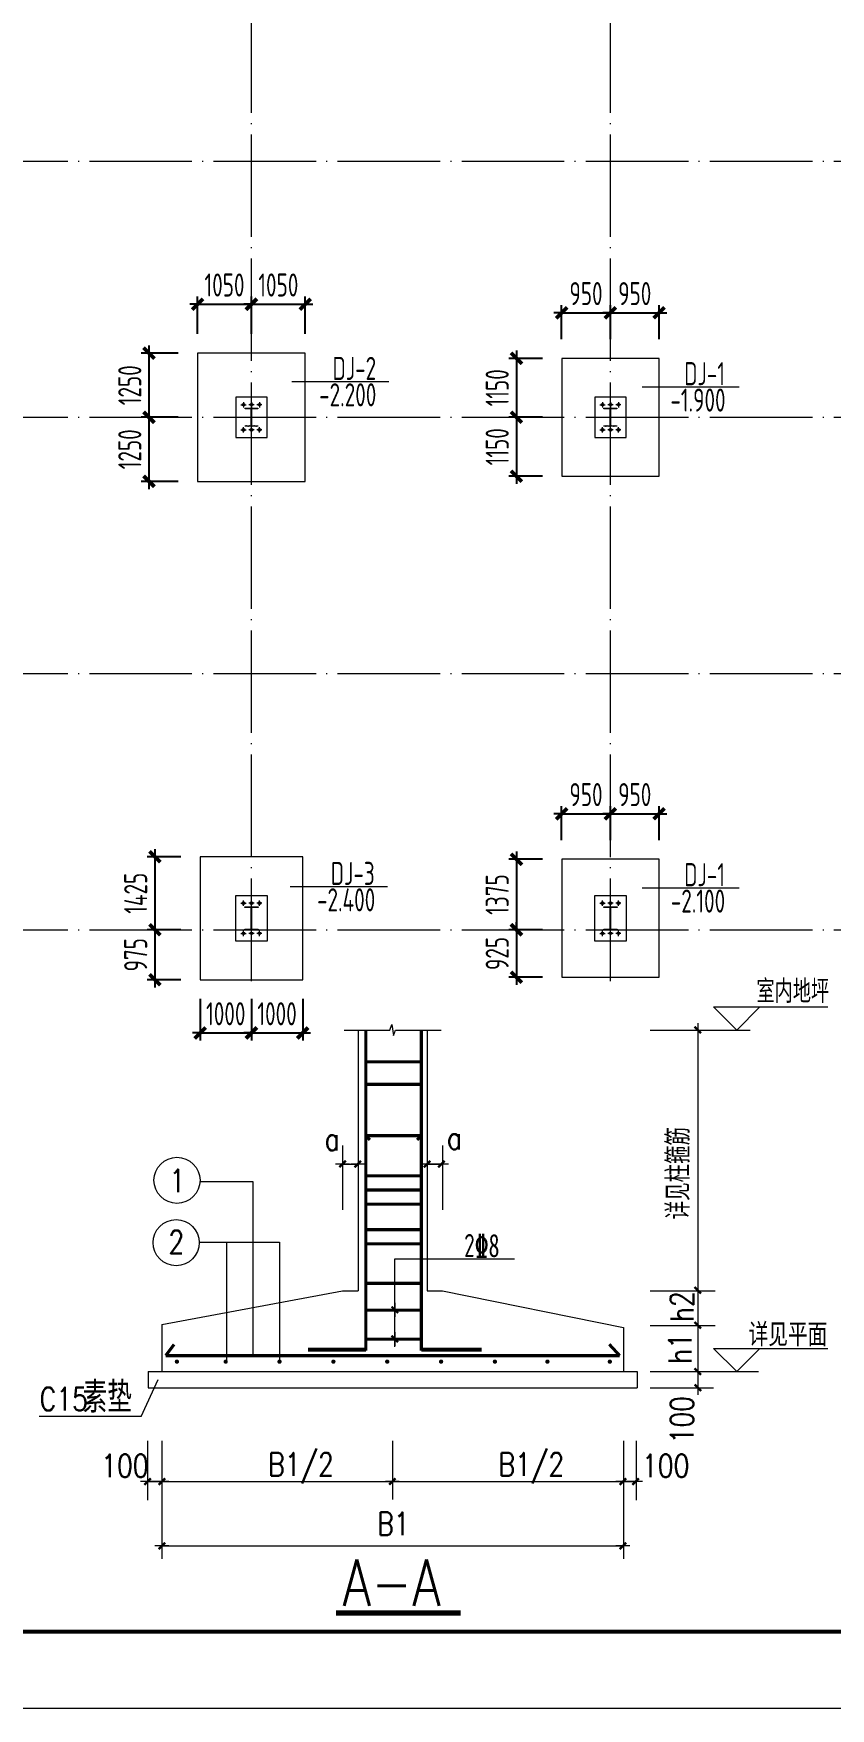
# Model space of a CAD drawing. Header units: millimetres. Extents: x 19781 to 898973, y -947928 to -267362.
# Drawn here: x 39493 to 55034, y -384690 to -352009 of the extents above; entities that cross this region are included whole.
import ezdxf
from ezdxf.enums import TextEntityAlignment as Align

# ---------------------------------------------------------------- set-up
doc = ezdxf.new("R2010")
doc.units = ezdxf.units.MM
doc.header["$LTSCALE"] = 100
doc.linetypes.add('CENTERX2', pattern=[101.599999, 63.5, -12.7, 12.7, -12.7])
doc.linetypes.add('DOTE', pattern=[2.42, 2, -0.2, 0.02, -0.2])
doc.layers.get('0').update_dxf_attribs({"lineweight": 18})
for name, color, linetype, lineweight in [('10', 7, 'Continuous', 18), ('1000', 2, 'Continuous', 18), ('11000', 4, 'Continuous', 18), ('1534', 7, 'Continuous', 18), ('BORDER', 7, 'Continuous', 18), ('DIM', 3, 'Continuous', 18), ('DOTE', 1, 'DOTE', 18), ('JC', 7, 'Continuous', 18), ('PUB_DIM', 3, 'Continuous', 18), ('PUB_TEXT', 7, 'Continuous', 18), ('数字', 3, 'Continuous', 20), ('轴线', 1, 'CENTERX2', 13), ('钢柱', 4, 'Continuous', 20)]:
    doc.layers.add(name, color=color, linetype=linetype, lineweight=lineweight)
doc.styles.add('_HZTXT', font='txt.shx', dxfattribs={"width": 0.7, "bigfont": 'hztxt.shx'})
doc.styles.add('TSSD_REIN', font='tssdeng.shx', dxfattribs={"width": 0.7, "bigfont": 'hztxt.shx'})
doc.dimstyles.new('TSSD_100_100', dxfattribs={"dimtxt": 300, "dimasz": 100, "dimexe": 100, "dimexo": 250, "dimgap": 100, "dimtad": 1, "dimdec": 0, "dimzin": 0, "dimdsep": 46, "dimtxsty": 'TSSD_REIN', "dimblk": 'ARCHTICK', "dimcen": 0, "dimdle": 100, "dimclrt": 7, "dimadec": 0, "dimazin": 0, "dimtfac": 1, "dimtdec": 0, "dimtix": 1, "dimtmove": 2, "dimatfit": 3, "dimfxl": 1, "dimtolj": 1, "dimtzin": 0, "dimarcsym": 0})
pattern_1 = [(315, (0, 0), (7.0710678, 7.0710678), []), (315, (0, -2.5), (7.0710678, 7.0710678), [])]

# ---------------------------------------------------------------- blocks, each defined once
blk = doc.blocks.new('_ArchTick_0')
at = {"color": 0, "linetype": 'ByBlock'}
blk.add_lwpolyline([(-0.71, -0.71, 0.5, 0.5, 0), (0.71, 0.71, 0.5, 0.5, 0)], format="xyseb", dxfattribs=at)
blk = doc.blocks.new('*X1433')
at = {"layer": 'DIM', "color": 0, "lineweight": -2, "ltscale": 100, "transparency": 16777216}
for p, q in [((48910, -367972), (48910, -369647)), ((49417, -368122), (48760, -368122)), ((49417, -369497), (48760, -369497))]:
    blk.add_line(p, q, dxfattribs=at)
at = {"layer": 'DIM', "color": 0, "lineweight": -2, "ltscale": 100, "transparency": 16777216, "xscale": 150, "yscale": 150, "zscale": 150}
for p, rotation in [((48910, -368122), 90), ((48910, -369497), 270)]:
    blk.add_blockref('_ArchTick_0', p, dxfattribs=dict(at, rotation=rotation))
at = {"layer": 'DIM', "color": 7, "ltscale": 100, "transparency": 16777216, "insert": (48535, -368809), "char_height": 450, "width": 3195, "attachment_point": 5, "rotation": 90, "style": 'TSSD_REIN'}
blk.add_mtext('1375', dxfattribs=at)
blk = doc.blocks.new('_ARCHTICK')
at = {"color": 0, "linetype": 'ByBlock', "const_width": 0.5}
blk.add_lwpolyline([(-0.5, -0.5), (0.5, 0.5)], dxfattribs=at)
blk = doc.blocks.new('*X1434')
at = {"layer": 'DIM', "color": 0, "lineweight": -2, "ltscale": 100, "transparency": 16777216}
for p, q in [((49792, -367234), (49642, -367234)), ((49792, -367747), (49792, -367084)), ((49792, -367234), (50742, -367234)), ((50742, -367747), (50742, -367084)), ((50742, -367234), (50892, -367234))]:
    blk.add_line(p, q, dxfattribs=at)
at = {"layer": 'DIM', "color": 0, "lineweight": -2, "ltscale": 100, "transparency": 16777216, "xscale": 150, "yscale": 150, "zscale": 150}
blk.add_blockref('_ArchTick_0', (49792, -367234), dxfattribs=at)
at = {"layer": 'DIM', "color": 0, "lineweight": -2, "ltscale": 100, "transparency": 16777216, "xscale": 150, "yscale": 150, "zscale": 150, "rotation": 180}
blk.add_blockref('_ArchTick_0', (50742, -367234), dxfattribs=at)
at = {"layer": 'DIM', "color": 7, "ltscale": 100, "transparency": 16777216, "insert": (50267, -366859), "char_height": 450, "width": 2430, "attachment_point": 5, "style": 'TSSD_REIN'}
blk.add_mtext('950', dxfattribs=at)
blk = doc.blocks.new('*X1439')
at = {"layer": 'DIM', "color": 0, "lineweight": -2, "ltscale": 100, "transparency": 16777216}
for p, q in [((49417, -369497), (48760, -369497)), ((48910, -369497), (48910, -369347)), ((48910, -369497), (48910, -370422)), ((49417, -370422), (48760, -370422)), ((48910, -370422), (48910, -370572))]:
    blk.add_line(p, q, dxfattribs=at)
at = {"layer": 'DIM', "color": 0, "lineweight": -2, "ltscale": 100, "transparency": 16777216, "xscale": 150, "yscale": 150, "zscale": 150}
for p, rotation in [((48910, -369497), 270), ((48910, -370422), 90)]:
    blk.add_blockref('_ArchTick_0', p, dxfattribs=dict(at, rotation=rotation))
at = {"layer": 'DIM', "color": 7, "ltscale": 100, "transparency": 16777216, "insert": (48535, -369959), "char_height": 450, "width": 2430, "attachment_point": 5, "rotation": 90, "style": 'TSSD_REIN'}
blk.add_mtext('925', dxfattribs=at)
blk = doc.blocks.new('*X1440')
at = {"layer": 'DIM', "color": 0, "lineweight": -2, "ltscale": 100, "transparency": 16777216}
for p, q in [((50742, -367234), (50592, -367234)), ((50742, -367747), (50742, -367084)), ((50742, -367234), (51692, -367234)), ((51692, -367747), (51692, -367084)), ((51692, -367234), (51842, -367234))]:
    blk.add_line(p, q, dxfattribs=at)
at = {"layer": 'DIM', "color": 0, "lineweight": -2, "ltscale": 100, "transparency": 16777216, "xscale": 150, "yscale": 150, "zscale": 150}
blk.add_blockref('_ArchTick_0', (50742, -367234), dxfattribs=at)
at = {"layer": 'DIM', "color": 0, "lineweight": -2, "ltscale": 100, "transparency": 16777216, "xscale": 150, "yscale": 150, "zscale": 150, "rotation": 180}
blk.add_blockref('_ArchTick_0', (51692, -367234), dxfattribs=at)
at = {"layer": 'DIM', "color": 7, "ltscale": 100, "transparency": 16777216, "insert": (51217, -366859), "char_height": 450, "width": 2430, "attachment_point": 5, "style": 'TSSD_REIN'}
blk.add_mtext('950', dxfattribs=at)
blk = doc.blocks.new('*X1441')
at = {"layer": 'DIM', "color": 0, "lineweight": -2, "ltscale": 100, "transparency": 16777216}
for p, q in [((49792, -357459), (49642, -357459)), ((49792, -357972), (49792, -357309)), ((49792, -357459), (50742, -357459)), ((50742, -357972), (50742, -357309)), ((50742, -357459), (50892, -357459))]:
    blk.add_line(p, q, dxfattribs=at)
at = {"layer": 'DIM', "color": 0, "lineweight": -2, "ltscale": 100, "transparency": 16777216, "xscale": 150, "yscale": 150, "zscale": 150}
blk.add_blockref('_ArchTick_0', (49792, -357459), dxfattribs=at)
at = {"layer": 'DIM', "color": 0, "lineweight": -2, "ltscale": 100, "transparency": 16777216, "xscale": 150, "yscale": 150, "zscale": 150, "rotation": 180}
blk.add_blockref('_ArchTick_0', (50742, -357459), dxfattribs=at)
at = {"layer": 'DIM', "color": 7, "ltscale": 100, "transparency": 16777216, "insert": (50267, -357084), "char_height": 450, "width": 2430, "attachment_point": 5, "style": 'TSSD_REIN'}
blk.add_mtext('950', dxfattribs=at)
blk = doc.blocks.new('*X1442')
at = {"layer": 'DIM', "color": 0, "lineweight": -2, "ltscale": 100, "transparency": 16777216}
for p, q in [((49417, -359497), (48760, -359497)), ((48910, -359347), (48910, -360797)), ((49417, -360647), (48760, -360647))]:
    blk.add_line(p, q, dxfattribs=at)
at = {"layer": 'DIM', "color": 0, "lineweight": -2, "ltscale": 100, "transparency": 16777216, "xscale": 150, "yscale": 150, "zscale": 150}
for p, rotation in [((48910, -359497), 90), ((48910, -360647), 270)]:
    blk.add_blockref('_ArchTick_0', p, dxfattribs=dict(at, rotation=rotation))
at = {"layer": 'DIM', "color": 7, "ltscale": 100, "transparency": 16777216, "insert": (48535, -360072), "char_height": 450, "width": 3195, "attachment_point": 5, "rotation": 90, "style": 'TSSD_REIN'}
blk.add_mtext('1150', dxfattribs=at)
blk = doc.blocks.new('*X1443')
at = {"layer": 'DIM', "color": 0, "lineweight": -2, "ltscale": 100, "transparency": 16777216}
for p, q in [((50742, -357459), (50592, -357459)), ((50742, -357972), (50742, -357309)), ((50742, -357459), (51692, -357459)), ((51692, -357972), (51692, -357309)), ((51692, -357459), (51842, -357459))]:
    blk.add_line(p, q, dxfattribs=at)
at = {"layer": 'DIM', "color": 0, "lineweight": -2, "ltscale": 100, "transparency": 16777216, "xscale": 150, "yscale": 150, "zscale": 150}
blk.add_blockref('_ArchTick_0', (50742, -357459), dxfattribs=at)
at = {"layer": 'DIM', "color": 0, "lineweight": -2, "ltscale": 100, "transparency": 16777216, "xscale": 150, "yscale": 150, "zscale": 150, "rotation": 180}
blk.add_blockref('_ArchTick_0', (51692, -357459), dxfattribs=at)
at = {"layer": 'DIM', "color": 7, "ltscale": 100, "transparency": 16777216, "insert": (51217, -357084), "char_height": 450, "width": 2430, "attachment_point": 5, "style": 'TSSD_REIN'}
blk.add_mtext('950', dxfattribs=at)
blk = doc.blocks.new('*X1444')
at = {"layer": 'DIM', "color": 0, "lineweight": -2, "ltscale": 100, "transparency": 16777216}
for p, q in [((49417, -358347), (48760, -358347)), ((48910, -358197), (48910, -359647)), ((49417, -359497), (48760, -359497))]:
    blk.add_line(p, q, dxfattribs=at)
at = {"layer": 'DIM', "color": 0, "lineweight": -2, "ltscale": 100, "transparency": 16777216, "xscale": 150, "yscale": 150, "zscale": 150}
for p, rotation in [((48910, -358347), 90), ((48910, -359497), 270)]:
    blk.add_blockref('_ArchTick_0', p, dxfattribs=dict(at, rotation=rotation))
at = {"layer": 'DIM', "color": 7, "ltscale": 100, "transparency": 16777216, "insert": (48535, -358922), "char_height": 450, "width": 3195, "attachment_point": 5, "rotation": 90, "style": 'TSSD_REIN'}
blk.add_mtext('1150', dxfattribs=at)
blk = doc.blocks.new('*X1655')
at = {"layer": 'DIM', "color": 0, "lineweight": -2, "ltscale": 100, "transparency": 16777216}
for p, q in [((42367, -369497), (41710, -369497)), ((41860, -369347), (41860, -370622)), ((42367, -370472), (41710, -370472))]:
    blk.add_line(p, q, dxfattribs=at)
at = {"layer": 'DIM', "color": 0, "lineweight": -2, "ltscale": 100, "transparency": 16777216, "xscale": 150, "yscale": 150, "zscale": 150}
for p, rotation in [((41860, -369497), 90), ((41860, -370472), 270)]:
    blk.add_blockref('_ArchTick_0', p, dxfattribs=dict(at, rotation=rotation))
at = {"layer": 'DIM', "color": 7, "ltscale": 100, "transparency": 16777216, "insert": (41485, -369984), "char_height": 450, "width": 2430, "attachment_point": 5, "rotation": 90, "style": 'TSSD_REIN'}
blk.add_mtext('975', dxfattribs=at)
blk = doc.blocks.new('*X1656')
at = {"layer": 'DIM', "color": 0, "lineweight": -2, "ltscale": 100, "transparency": 16777216}
for p, q in [((43742, -370847), (43742, -371660)), ((44742, -370847), (44742, -371660)), ((43742, -371510), (43592, -371510)), ((43742, -371510), (44742, -371510)), ((44742, -371510), (44892, -371510))]:
    blk.add_line(p, q, dxfattribs=at)
at = {"layer": 'DIM', "color": 0, "lineweight": -2, "ltscale": 100, "transparency": 16777216, "xscale": 150, "yscale": 150, "zscale": 150}
blk.add_blockref('_ArchTick_0', (43742, -371510), dxfattribs=at)
at = {"layer": 'DIM', "color": 0, "lineweight": -2, "ltscale": 100, "transparency": 16777216, "xscale": 150, "yscale": 150, "zscale": 150, "rotation": 180}
blk.add_blockref('_ArchTick_0', (44742, -371510), dxfattribs=at)
at = {"layer": 'DIM', "color": 7, "ltscale": 100, "transparency": 16777216, "insert": (44242, -371135), "char_height": 450, "width": 3195, "attachment_point": 5, "style": 'TSSD_REIN'}
blk.add_mtext('1000', dxfattribs=at)
blk = doc.blocks.new('*X1657')
at = {"layer": 'DIM', "color": 0, "lineweight": -2, "ltscale": 100, "transparency": 16777216}
for p, q in [((42742, -370847), (42742, -371660)), ((43742, -370847), (43742, -371660)), ((42742, -371510), (42592, -371510)), ((42742, -371510), (43742, -371510)), ((43742, -371510), (43892, -371510))]:
    blk.add_line(p, q, dxfattribs=at)
at = {"layer": 'DIM', "color": 0, "lineweight": -2, "ltscale": 100, "transparency": 16777216, "xscale": 150, "yscale": 150, "zscale": 150}
blk.add_blockref('_ArchTick_0', (42742, -371510), dxfattribs=at)
at = {"layer": 'DIM', "color": 0, "lineweight": -2, "ltscale": 100, "transparency": 16777216, "xscale": 150, "yscale": 150, "zscale": 150, "rotation": 180}
blk.add_blockref('_ArchTick_0', (43742, -371510), dxfattribs=at)
at = {"layer": 'DIM', "color": 7, "ltscale": 100, "transparency": 16777216, "insert": (43242, -371135), "char_height": 450, "width": 3195, "attachment_point": 5, "style": 'TSSD_REIN'}
blk.add_mtext('1000', dxfattribs=at)
blk = doc.blocks.new('*X1658')
at = {"layer": 'DIM', "color": 0, "lineweight": -2, "ltscale": 100, "transparency": 16777216}
for p, q in [((41860, -367922), (41860, -369647)), ((42367, -368072), (41710, -368072)), ((42367, -369497), (41710, -369497))]:
    blk.add_line(p, q, dxfattribs=at)
at = {"layer": 'DIM', "color": 0, "lineweight": -2, "ltscale": 100, "transparency": 16777216, "xscale": 150, "yscale": 150, "zscale": 150}
for p, rotation in [((41860, -368072), 90), ((41860, -369497), 270)]:
    blk.add_blockref('_ArchTick_0', p, dxfattribs=dict(at, rotation=rotation))
at = {"layer": 'DIM', "color": 7, "ltscale": 100, "transparency": 16777216, "insert": (41485, -368784), "char_height": 450, "width": 3195, "attachment_point": 5, "rotation": 90, "style": 'TSSD_REIN'}
blk.add_mtext('1425', dxfattribs=at)
blk = doc.blocks.new('*X1659')
at = {"layer": 'DIM', "color": 0, "lineweight": -2, "ltscale": 100, "transparency": 16777216}
for p, q in [((42692, -357872), (42692, -357141)), ((43742, -357872), (43742, -357141)), ((42692, -357291), (42542, -357291)), ((42692, -357291), (43742, -357291)), ((43742, -357291), (43892, -357291))]:
    blk.add_line(p, q, dxfattribs=at)
at = {"layer": 'DIM', "color": 0, "lineweight": -2, "ltscale": 100, "transparency": 16777216, "xscale": 150, "yscale": 150, "zscale": 150}
blk.add_blockref('_ArchTick_0', (42692, -357291), dxfattribs=at)
at = {"layer": 'DIM', "color": 0, "lineweight": -2, "ltscale": 100, "transparency": 16777216, "xscale": 150, "yscale": 150, "zscale": 150, "rotation": 180}
blk.add_blockref('_ArchTick_0', (43742, -357291), dxfattribs=at)
at = {"layer": 'DIM', "color": 7, "ltscale": 100, "transparency": 16777216, "insert": (43217, -356916), "char_height": 450, "width": 3195, "attachment_point": 5, "style": 'TSSD_REIN'}
blk.add_mtext('1050', dxfattribs=at)
blk = doc.blocks.new('*X1660')
at = {"layer": 'DIM', "color": 0, "lineweight": -2, "ltscale": 100, "transparency": 16777216}
for p, q in [((41745, -358097), (41745, -359647)), ((42317, -358247), (41595, -358247)), ((42317, -359497), (41595, -359497))]:
    blk.add_line(p, q, dxfattribs=at)
at = {"layer": 'DIM', "color": 0, "lineweight": -2, "ltscale": 100, "transparency": 16777216, "xscale": 150, "yscale": 150, "zscale": 150}
for p, rotation in [((41745, -358247), 90), ((41745, -359497), 270)]:
    blk.add_blockref('_ArchTick_0', p, dxfattribs=dict(at, rotation=rotation))
at = {"layer": 'DIM', "color": 7, "ltscale": 100, "transparency": 16777216, "insert": (41370, -358872), "char_height": 450, "width": 3195, "attachment_point": 5, "rotation": 90, "style": 'TSSD_REIN'}
blk.add_mtext('1250', dxfattribs=at)
blk = doc.blocks.new('*X1661')
at = {"layer": 'DIM', "color": 0, "lineweight": -2, "ltscale": 100, "transparency": 16777216}
for p, q in [((43742, -357872), (43742, -357141)), ((44792, -357872), (44792, -357141)), ((43742, -357291), (43592, -357291)), ((43742, -357291), (44792, -357291)), ((44792, -357291), (44942, -357291))]:
    blk.add_line(p, q, dxfattribs=at)
at = {"layer": 'DIM', "color": 0, "lineweight": -2, "ltscale": 100, "transparency": 16777216, "xscale": 150, "yscale": 150, "zscale": 150}
blk.add_blockref('_ArchTick_0', (43742, -357291), dxfattribs=at)
at = {"layer": 'DIM', "color": 0, "lineweight": -2, "ltscale": 100, "transparency": 16777216, "xscale": 150, "yscale": 150, "zscale": 150, "rotation": 180}
blk.add_blockref('_ArchTick_0', (44792, -357291), dxfattribs=at)
at = {"layer": 'DIM', "color": 7, "ltscale": 100, "transparency": 16777216, "insert": (44267, -356916), "char_height": 450, "width": 3195, "attachment_point": 5, "style": 'TSSD_REIN'}
blk.add_mtext('1050', dxfattribs=at)
blk = doc.blocks.new('*X1662')
at = {"layer": 'DIM', "color": 0, "lineweight": -2, "ltscale": 100, "transparency": 16777216}
for p, q in [((42317, -359497), (41595, -359497)), ((41745, -359347), (41745, -360897)), ((42317, -360747), (41595, -360747))]:
    blk.add_line(p, q, dxfattribs=at)
at = {"layer": 'DIM', "color": 0, "lineweight": -2, "ltscale": 100, "transparency": 16777216, "xscale": 150, "yscale": 150, "zscale": 150}
for p, rotation in [((41745, -359497), 90), ((41745, -360747), 270)]:
    blk.add_blockref('_ArchTick_0', p, dxfattribs=dict(at, rotation=rotation))
at = {"layer": 'DIM', "color": 7, "ltscale": 100, "transparency": 16777216, "insert": (41370, -360122), "char_height": 450, "width": 3195, "attachment_point": 5, "rotation": 90, "style": 'TSSD_REIN'}
blk.add_mtext('1250', dxfattribs=at)
blk = doc.blocks.new('_DIMX')
blk.add_line((-150, 0), (150, 0))
blk.add_lwpolyline([(-70, -70, 50, 50, 0), (70, 70, 50, 50, 0)], format="xyseb")

msp = doc.modelspace()

# ---------------------------------------------------------------- hatches: boundary and pattern name
h = msp.add_hatch(color=256)
edge = h.paths.add_edge_path(flags=0)
edge.add_arc((43587.21, -359252), 26, 0, 360)
h = msp.add_hatch(color=256)
edge = h.paths.add_edge_path(flags=0)
edge.add_arc((43742.21, -359252), 26, 0, 360)
h = msp.add_hatch(color=256)
edge = h.paths.add_edge_path(flags=0)
edge.add_arc((43897.21, -359252), 26, 0, 360)
h = msp.add_hatch(color=256)
edge = h.paths.add_edge_path(flags=0)
edge.add_arc((50587.21, -359252), 26, 0, 360)
h = msp.add_hatch(color=256)
edge = h.paths.add_edge_path(flags=0)
edge.add_arc((50742.21, -359252), 26, 0, 360)
h = msp.add_hatch(color=256)
edge = h.paths.add_edge_path(flags=0)
edge.add_arc((50897.21, -359252), 26, 0, 360)
h = msp.add_hatch(color=256)
edge = h.paths.add_edge_path(flags=0)
edge.add_arc((43587.21, -359742), 26, 0, 360)
h = msp.add_hatch(color=256)
edge = h.paths.add_edge_path(flags=0)
edge.add_arc((43742.21, -359742), 26, 0, 360)
h = msp.add_hatch(color=256)
edge = h.paths.add_edge_path(flags=0)
edge.add_arc((43897.21, -359742), 26, 0, 360)
h = msp.add_hatch(color=256)
edge = h.paths.add_edge_path(flags=0)
edge.add_arc((50587.21, -359742), 26, 0, 360)
h = msp.add_hatch(color=256)
edge = h.paths.add_edge_path(flags=0)
edge.add_arc((50742.21, -359742), 26, 0, 360)
h = msp.add_hatch(color=256)
edge = h.paths.add_edge_path(flags=0)
edge.add_arc((50897.21, -359742), 26, 0, 360)
h = msp.add_hatch(color=256)
edge = h.paths.add_edge_path(flags=0)
edge.add_arc((43587.21, -368977), 26, 0, 360)
h = msp.add_hatch(color=256)
edge = h.paths.add_edge_path(flags=0)
edge.add_arc((43742.21, -368977), 26, 0, 360)
h = msp.add_hatch(color=256)
edge = h.paths.add_edge_path(flags=0)
edge.add_arc((43897.21, -368977), 26, 0, 360)
h = msp.add_hatch(color=256)
edge = h.paths.add_edge_path(flags=0)
edge.add_arc((50587.21, -368977), 26, 0, 360)
h = msp.add_hatch(color=256)
edge = h.paths.add_edge_path(flags=0)
edge.add_arc((50742.21, -368977), 26, 0, 360)
h = msp.add_hatch(color=256)
edge = h.paths.add_edge_path(flags=0)
edge.add_arc((50897.21, -368977), 26, 0, 360)
h = msp.add_hatch(color=256)
edge = h.paths.add_edge_path(flags=0)
edge.add_arc((43587.21, -369567), 26, 0, 360)
h = msp.add_hatch(color=256)
edge = h.paths.add_edge_path(flags=0)
edge.add_arc((43742.21, -369567), 26, 0, 360)
h = msp.add_hatch(color=256)
edge = h.paths.add_edge_path(flags=0)
edge.add_arc((43897.21, -369567), 26, 0, 360)
h = msp.add_hatch(color=256)
edge = h.paths.add_edge_path(flags=0)
edge.add_arc((50587.21, -369567), 26, 0, 360)
h = msp.add_hatch(color=256)
edge = h.paths.add_edge_path(flags=0)
edge.add_arc((50742.21, -369567), 26, 0, 360)
h = msp.add_hatch(color=256)
edge = h.paths.add_edge_path(flags=0)
edge.add_arc((50897.21, -369567), 26, 0, 360)
h = msp.add_hatch()
h.set_pattern_fill('AR-CONC', color=256, scale=75, style=0)
h.paths.add_polyline_path([(51265.67, -378433.57), (51265.67, -378117.66), (41725.67, -378117.66), (41725.67, -378433.57)], flags=0)
at = {"layer": '10', "ltscale": 100}
h = msp.add_hatch(dxfattribs=at)
h.set_pattern_fill('金属', color=256, style=0, pattern_type=0)
h.set_pattern_definition(pattern_1)
h.paths.add_polyline_path([(43746.21, -359662), (43867.21, -359662), (43867.21, -359672), (43617.21, -359672), (43617.21, -359662), (43738.21, -359662), (43738.21, -359332), (43617.21, -359332), (43617.21, -359322), (43867.21, -359322), (43867.21, -359332), (43746.21, -359332)], flags=0)
h = msp.add_hatch(dxfattribs=at)
h.set_pattern_fill('金属', color=256, style=0, pattern_type=0)
h.set_pattern_definition(pattern_1)
h.paths.add_polyline_path([(50746.21, -359662), (50867.21, -359662), (50867.21, -359672), (50617.21, -359672), (50617.21, -359662), (50738.21, -359662), (50738.21, -359332), (50617.21, -359332), (50617.21, -359322), (50867.21, -359322), (50867.21, -359332), (50746.21, -359332)], flags=0)
h = msp.add_hatch(dxfattribs=at)
h.set_pattern_fill('金属', color=256, style=0, pattern_type=0)
h.set_pattern_definition(pattern_1)
h.paths.add_polyline_path([(43746.21, -369485), (43872.21, -369485), (43872.21, -369497), (43612.21, -369497), (43612.21, -369485), (43738.21, -369485), (43738.21, -369059), (43612.21, -369059), (43612.21, -369047), (43872.21, -369047), (43872.21, -369059), (43746.21, -369059)], flags=0)
h = msp.add_hatch(dxfattribs=at)
h.set_pattern_fill('金属', color=256, style=0, pattern_type=0)
h.set_pattern_definition(pattern_1)
h.paths.add_polyline_path([(50746.21, -369485), (50872.21, -369485), (50872.21, -369497), (50612.21, -369497), (50612.21, -369485), (50738.21, -369485), (50738.21, -369059), (50612.21, -369059), (50612.21, -369047), (50872.21, -369047), (50872.21, -369059), (50746.21, -369059)], flags=0)

# ---------------------------------------------------------------- linework, layer by layer
for p, q in [((45550.67, -371453.41), (46441.67, -371453.41)), ((45820.67, -371453.41), (45820.67, -376542.66)), ((46441.67, -371453.41), (46477.67, -371345.41)), ((46477.67, -371345.41), (46513.67, -371561.41)), ((46513.67, -371561.41), (46549.67, -371453.41)), ((46549.67, -371453.41), (47440.67, -371453.41)), ((47170.67, -371453.41), (47170.67, -376542.66)), ((51516.53, -371453.41), (53465.47, -371453.41)), ((52447.58, -371453.41), (52447.58, -378433.57)), ((45520.45, -373706.08), (45520.45, -374962.94)), ((47465.6, -373706.08), (47465.6, -374962.94)), ((45520.45, -374067.41), (45823.61, -374067.41)), ((47166.38, -374067.41), (47465.6, -374067.41)), ((42737.88, -374408.09), (43766.96, -374408.09)), ((43766.96, -374408.09), (43766.96, -377805.51)), ((42737.88, -375591.36), (44289.99, -375591.36)), ((43254.84, -375591.36), (43254.84, -377934.93)), ((44289.99, -375591.36), (44289.99, -377955.69)), ((46538.42, -377633.91), (46538.42, -375915.62)), ((46538.42, -375915.62), (48872.4, -375915.62)), ((41995.67, -377201.1), (45519.74, -376543.43)), ((45520.67, -376542.66), (45820.67, -376542.66)), ((47170.67, -376542.66), (47470.67, -376542.66)), ((47468.24, -376542.66), (50995.67, -377253.99)), ((51516.53, -376542.66), (52782.38, -376542.66)), ((41995.67, -377201.1), (41995.67, -378117.66)), ((50995.67, -377253.99), (50995.67, -378117.66)), ((51516.53, -377217.66), (52782.38, -377217.66)), ((41725.67, -378117.66), (41725.67, -378433.57)), ((41725.67, -378117.66), (51265.67, -378117.66)), ((51265.67, -378117.66), (51265.67, -378433.57)), ((51516.53, -378117.66), (53629.48, -378117.66)), ((41592.93, -378993.34), (41923.76, -378270.89)), ((41725.67, -378433.57), (51265.67, -378433.57)), ((51516.53, -378433.57), (52752.21, -378433.57)), ((41715.09, -379467.65), (41715.09, -380622.91)), ((41995.67, -379467.65), (41995.67, -381767.84)), ((46495.67, -379467.65), (46495.67, -380615.15)), ((50995.67, -379467.65), (50995.67, -381767.84)), ((51245.07, -379467.65), (51245.07, -380622.91)), ((41715.09, -380261.9), (51245.07, -380261.9)), ((41995.67, -381518.99), (50995.67, -381518.99))]:
    msp.add_line(p, q)
at = {"ltscale": 100}
msp.add_line((41592.93, -378993.34), (39602.2, -378993.34), dxfattribs=at)
for points in [[(45974.12, -371453.41, 60, 60, 0), (45974.12, -377707.11, 60, 60, 0)], [(47055.47, -371453.41, 60, 60, 0), (47055.47, -377707.11, 60, 60, 0)], [(45958.37, -372072.6, 60, 60, 0), (47052.77, -372072.6, 60, 60, 0)], [(45958.37, -372512.7, 60, 60, 0), (47052.77, -372512.7, 60, 60, 0)], [(45958.37, -373513.5, 60, 60, 0), (47052.77, -373513.5, 60, 60, 0)], [(46052.65, -373595.46, 60, 60, 0), (45983.84, -373523.98, 60, 60, 0)], [(46971.99, -373597.71, 60, 60, 0), (47040.8, -373526.23, 60, 60, 0)], [(45976.69, -374296.81, 60, 60, 0), (47071.09, -374296.81, 60, 60, 0)], [(45976.69, -374574.34, 60, 60, 0), (47071.09, -374574.34, 60, 60, 0)], [(45976.69, -374851.87, 60, 60, 0), (47071.09, -374851.87, 60, 60, 0)], [(45976.69, -375348.14, 60, 60, 0), (47071.09, -375348.14, 60, 60, 0)], [(45976.69, -375625.66, 60, 60, 0), (47071.09, -375625.66, 60, 60, 0)], [(45968.27, -376394.93, 60, 60, 0), (47062.67, -376394.93, 60, 60, 0)], [(45968.27, -376916.81, 60, 60, 0), (47062.67, -376916.81, 60, 60, 0)], [(45968.27, -377485.64, 60, 60, 0), (47062.67, -377485.64, 60, 60, 0)], [(42071.27, -377805.51, 60, 60, 0), (42233.95, -377587.55, 60, 60, 0)], [(42071.27, -377805.51, 60, 60, 0), (50924.33, -377805.51, 60, 60, 0)], [(44843.4, -377687.44, 75, 75, 0), (45974.12, -377687.44, 75, 75, 0)], [(47055.47, -377687.44, 75, 75, 0), (48235.14, -377687.44, 75, 75, 0)], [(50924.33, -377805.51, 60, 60, 0), (50720.34, -377584.9, 60, 60, 0)], [(45392.23, -382827.85, 108, 108, 0), (47824.01, -382827.85, 108, 108, 0)]]:
    msp.add_lwpolyline(points, format="xyseb")
for points in [[(42268.57, -377922.95, 41.47, 41.47, 1), (42310.04, -377922.95, 41.47, 41.47, 1)], [(43219.8, -377922.95, 41.47, 41.47, 1), (43261.27, -377922.95, 41.47, 41.47, 1)], [(44269.8, -377922.95, 41.47, 41.47, 1), (44311.27, -377922.95, 41.47, 41.47, 1)], [(45319.8, -377922.95, 41.47, 41.47, 1), (45361.27, -377922.95, 41.47, 41.47, 1)], [(46369.8, -377922.95, 41.47, 41.47, 1), (46411.27, -377922.95, 41.47, 41.47, 1)], [(47419.8, -377922.95, 41.47, 41.47, 1), (47461.27, -377922.95, 41.47, 41.47, 1)], [(48469.8, -377922.95, 41.47, 41.47, 1), (48511.27, -377922.95, 41.47, 41.47, 1)], [(49493.18, -377922.95, 41.47, 41.47, 1), (49534.65, -377922.95, 41.47, 41.47, 1)], [(50711.26, -377922.95, 41.47, 41.47, 1), (50752.73, -377922.95, 41.47, 41.47, 1)]]:
    msp.add_lwpolyline(points, format="xyseb", close=True)
for centre in [(42290.95, -374384.82), (42274.11, -375601.39)]:
    msp.add_circle(centre, 450)
at = {"layer": '1000', "ltscale": 100}
for points in [[(43437.21, -359102), (43437.21, -359892), (44047.21, -359892), (44047.21, -359102)], [(50437.21, -359102), (50437.21, -359892), (51047.21, -359892), (51047.21, -359102)], [(44047.21, -369717), (43437.21, -369717), (43437.21, -368827), (44047.21, -368827)], [(51047.21, -369717), (50437.21, -369717), (50437.21, -368827), (51047.21, -368827)]]:
    msp.add_lwpolyline(points, close=True, dxfattribs=at)
at = {"layer": '11000'}
for centre in [(43587.21, -359252), (43742.21, -359252), (43897.21, -359252), (50587.21, -359252), (50742.21, -359252), (50897.21, -359252), (43587.21, -359742), (43742.21, -359742), (43897.21, -359742), (50587.21, -359742), (50742.21, -359742), (50897.21, -359742), (43587.21, -368977), (43742.21, -368977), (43897.21, -368977), (50587.21, -368977), (50742.21, -368977), (50897.21, -368977), (43587.21, -369567), (43742.21, -369567), (43897.21, -369567), (50587.21, -369567), (50742.21, -369567), (50897.21, -369567)]:
    msp.add_circle(centre, 26, dxfattribs=at)
at = {"layer": 'BORDER'}
msp.add_lwpolyline([(19977, -384690.47), (19977, -321690.47), (153627, -321690.47), (153627, -384690.47)], close=True, dxfattribs=at)
msp.add_lwpolyline([(23727, -383190.47, 75, 75, 0), (23727, -323190.47, 75, 75, 0), (152127, -323190.47, 75, 75, 0), (152127, -383190.47, 75, 75, 0)], format="xyseb", close=True, dxfattribs=at)
at = {"layer": 'DOTE', "linetype": 'DOTE', "ltscale": 10}
for p, q in [((43742.21, -370497), (43742.21, -328497)), ((50742.21, -370497), (50742.21, -328497)), ((35742.21, -354497), (135742.21, -354497)), ((35742.21, -359497), (135742.21, -359497)), ((35742.21, -364497), (135742.21, -364497)), ((35742.21, -369497), (135742.21, -369497))]:
    msp.add_line(p, q, dxfattribs=at)
at = {"layer": 'JC', "ltscale": 100}
for points in [[(44792.21, -358247), (42692.21, -358247), (42692.21, -360747), (44792.21, -360747)], [(51692.21, -358347), (49792.21, -358347), (49792.21, -360647), (51692.21, -360647)], [(44742.21, -368072), (42742.21, -368072), (42742.21, -370472), (44742.21, -370472)], [(51692.21, -368122), (49792.21, -368122), (49792.21, -370422), (51692.21, -370422)]]:
    msp.add_lwpolyline(points, close=True, dxfattribs=at)
at = {"layer": 'PUB_DIM'}
for p, q in [((53205.89, -371453.22), (52755.89, -371003.22)), ((52755.89, -371003.22), (54980.9, -371003.22)), ((53652.82, -371006.29), (53205.89, -371453.22)), ((52755.89, -377667.47), (54980.9, -377667.47)), ((53205.89, -378117.47), (52755.89, -377667.47)), ((53652.82, -377670.54), (53205.89, -378117.47))]:
    msp.add_line(p, q, dxfattribs=at)
at = {"layer": '数字', "ltscale": 100}
for p, q in [((44529.21, -358800), (46424.21, -358800)), ((51359.21, -358903), (53254.21, -358903)), ((44498.21, -368654), (46393.21, -368654)), ((51359.21, -368678), (53254.21, -368678))]:
    msp.add_line(p, q, dxfattribs=at)
at = {"layer": '轴线'}
for p, q in [((43536.21, -359252), (43638.21, -359252)), ((43587.21, -359201), (43587.21, -359303)), ((43793.21, -359252), (43691.21, -359252)), ((43742.21, -359201), (43742.21, -359303)), ((43948.21, -359252), (43846.21, -359252)), ((43897.21, -359201), (43897.21, -359303)), ((50536.21, -359252), (50638.21, -359252)), ((50587.21, -359201), (50587.21, -359303)), ((50793.21, -359252), (50691.21, -359252)), ((50742.21, -359201), (50742.21, -359303)), ((50948.21, -359252), (50846.21, -359252)), ((50897.21, -359201), (50897.21, -359303)), ((43536.21, -359742), (43638.21, -359742)), ((43587.21, -359793), (43587.21, -359691)), ((43793.21, -359742), (43691.21, -359742)), ((43742.21, -359793), (43742.21, -359691)), ((43948.21, -359742), (43846.21, -359742)), ((43897.21, -359793), (43897.21, -359691)), ((50536.21, -359742), (50638.21, -359742)), ((50587.21, -359793), (50587.21, -359691)), ((50793.21, -359742), (50691.21, -359742)), ((50742.21, -359793), (50742.21, -359691)), ((50948.21, -359742), (50846.21, -359742)), ((50897.21, -359793), (50897.21, -359691)), ((43587.21, -369028), (43587.21, -368926)), ((43742.21, -369028), (43742.21, -368926)), ((43897.21, -369028), (43897.21, -368926)), ((50587.21, -369028), (50587.21, -368926)), ((50742.21, -369028), (50742.21, -368926)), ((50897.21, -369028), (50897.21, -368926)), ((43536.21, -368977), (43638.21, -368977)), ((43793.21, -368977), (43691.21, -368977)), ((43948.21, -368977), (43846.21, -368977)), ((50536.21, -368977), (50638.21, -368977)), ((50793.21, -368977), (50691.21, -368977)), ((50948.21, -368977), (50846.21, -368977)), ((43536.21, -369567), (43638.21, -369567)), ((43587.21, -369618), (43587.21, -369516)), ((43793.21, -369567), (43691.21, -369567)), ((43742.21, -369618), (43742.21, -369516)), ((43948.21, -369567), (43846.21, -369567)), ((43897.21, -369618), (43897.21, -369516)), ((50536.21, -369567), (50638.21, -369567)), ((50587.21, -369618), (50587.21, -369516)), ((50793.21, -369567), (50691.21, -369567)), ((50742.21, -369618), (50742.21, -369516)), ((50948.21, -369567), (50846.21, -369567)), ((50897.21, -369618), (50897.21, -369516))]:
    msp.add_line(p, q, dxfattribs=at)
at = {"layer": '钢柱', "ltscale": 100}
for points in [[(43746.21, -359662), (43867.21, -359662), (43867.21, -359672), (43617.21, -359672), (43617.21, -359662), (43738.21, -359662), (43738.21, -359332), (43617.21, -359332), (43617.21, -359322), (43867.21, -359322), (43867.21, -359332), (43746.21, -359332)], [(50746.21, -359662), (50867.21, -359662), (50867.21, -359672), (50617.21, -359672), (50617.21, -359662), (50738.21, -359662), (50738.21, -359332), (50617.21, -359332), (50617.21, -359322), (50867.21, -359322), (50867.21, -359332), (50746.21, -359332)], [(43746.21, -369485), (43872.21, -369485), (43872.21, -369497), (43612.21, -369497), (43612.21, -369485), (43738.21, -369485), (43738.21, -369059), (43612.21, -369059), (43612.21, -369047), (43872.21, -369047), (43872.21, -369059), (43746.21, -369059)], [(50746.21, -369485), (50872.21, -369485), (50872.21, -369497), (50612.21, -369497), (50612.21, -369485), (50738.21, -369485), (50738.21, -369059), (50612.21, -369059), (50612.21, -369047), (50872.21, -369047), (50872.21, -369059), (50746.21, -369059)]]:
    msp.add_lwpolyline(points, close=True, dxfattribs=at)

# ---------------------------------------------------------------- block references
at = {"color": 0, "linetype": 'ByBlock', "xscale": 0.9000000022351742, "yscale": 0.9000000022351742, "zscale": 0.9000000022351742}
for p, rotation in [((52447.58, -371450.71), 270), ((45519.95, -374067.1), 180), ((45814.51, -374067.1), 180), ((47168.4, -374067.1), 180), ((47447.18, -374067.1), 180), ((52447.58, -376529.61), 270), ((46538.42, -376910.96), 270), ((52447.58, -377212.26), 270), ((46538.42, -377479.79), 270), ((52447.58, -378117.21), 270), ((52447.58, -378433.12), 270), ((41715.99, -380262.35), 180), ((41996.57, -380262.35), 180), ((46491.17, -380262.35), 180), ((50985.32, -380262.35), 180), ((51234.72, -380262.35), 180), ((41996.57, -381519.44), 180), ((50985.32, -381519.44), 180)]:
    msp.add_blockref('_DIMX', p, dxfattribs=dict(at, rotation=rotation))

# ---------------------------------------------------------------- texts
at = {"style": '_HZTXT', "width": 0.8}
for s, p in [('a', (45170.79, -373803.5)), ('a', (47552.89, -373782.05)), ('C15', (39613.1, -378876.41)), ('100', (40812.25, -380180.01)), ('B1/2', (44068.37, -380152.1)), ('B1/2', (48560.27, -380152.1)), ('100', (51357.66, -380180.01)), ('B1', (46195.2, -381311.7))]:
    msp.add_text(s, height=450.09, dxfattribs=at).set_placement(p)
for s, p in [('详见柱箍筋', (52288.63, -375146.09)), ('h2', (52362.53, -377151.06)), ('h1', (52325.73, -377965.71)), ('100', (52362.53, -379519.38))]:
    msp.add_text(s, height=450.09, rotation=90, dxfattribs=at).set_placement(p)
at = {"color": 7, "linetype": 'ByBlock', "style": '_HZTXT', "width": 0.8}
for s, p in [('1', (42295.43, -374394.32)), ('2', (42278.59, -375587.01))]:
    msp.add_text(s, height=450, dxfattribs=at).set_placement(p, align=Align.MIDDLE_CENTER)
at = {"insert": (47890.22, -375888.11), "char_height": 450.09, "width": 909.9319, "attachment_point": 7, "style": 'TSSD_REIN'}
msp.add_mtext('2{\\fsimsun|b0|i0|c0|p253;\x848}', dxfattribs=at)
at = {"layer": '1534', "style": '_HZTXT'}
for s, width, p in [('室内地坪', 0.785907, (53592.4, -370923.2)), ('详见平面', 0.853079, (53436.81, -377623.66))]:
    msp.add_text(s, height=450, dxfattribs=dict(at, width=width)).set_placement(p)
at = {"layer": 'PUB_TEXT', "style": '_HZTXT', "width": 0.8}
for s, height, p in [('素垫', 600, (40451.33, -378919.78)), ('A-A', 900, (45520.64, -382685.23))]:
    msp.add_text(s, height=height, dxfattribs=at).set_placement(p)
at = {"layer": '数字', "ltscale": 100, "style": 'TSSD_REIN', "width": 0.7}
for s, p in [('DJ-2', (45749.14, -358543.29)), ('DJ-1', (52579.14, -358646.29)), ('-2.200', (45620.14, -359058.29)), ('-1.900', (52450.14, -359161.29)), ('DJ-3', (45718.14, -368397.29)), ('DJ-1', (52579.14, -368421.29)), ('-2.400', (45589.14, -368912.29)), ('-2.100', (52450.14, -368936.29))]:
    msp.add_text(s, height=450, dxfattribs=at).set_placement(p, align=Align.MIDDLE_CENTER)

# ---------------------------------------------------------------- dimensions: what is measured, and where the dimension line sits
at = {"layer": 'DIM', "ltscale": 100}
for base, p1, p2, angle, picture, middle in [((43742.21, -357291.28), (42692.21, -358247), (43742.21, -358247), 0, '*X1659', (43217.21, -356916.28)), ((50742.21, -357458.91), (49792.21, -358347), (50742.21, -358347), 0, '*X1441', (50267.21, -357083.91)), ((41745.21, -359497), (42692.21, -358247), (42692.21, -359497), 270, '*X1660', (41370.21, -358872)), ((48910.2, -359497), (49792.21, -358347), (49792.21, -359497), 270, '*X1444', (48535.2, -358922)), ((48910.2, -360647), (49792.21, -359497), (49792.21, -360647), 270, '*X1442', (48535.2, -360072)), ((41745.21, -360747), (42692.21, -359497), (42692.21, -360747), 270, '*X1662', (41370.21, -360122)), ((50742.21, -367233.91), (49792.21, -368122), (50742.21, -368122), 0, '*X1434', (50267.21, -366858.91)), ((41860.2, -369497), (42742.21, -368072), (42742.21, -369497), 270, '*X1658', (41485.2, -368784.5)), ((48910.2, -369497), (49792.21, -368122), (49792.21, -369497), 270, '*X1433', (48535.2, -368809.5)), ((41860.2, -370472), (42742.21, -369497), (42742.21, -370472), 270, '*X1655', (41485.2, -369984.5)), ((48910.2, -370422), (49792.21, -369497), (49792.21, -370422), 270, '*X1439', (48535.2, -369959.5)), ((43742.21, -371510.09), (42742.21, -370472), (43742.21, -370472), 0, '*X1657', (43242.21, -371135.09))]:
    dim = msp.add_linear_dim(base=base, p1=p1, p2=p2, angle=angle, dimstyle='TSSD_100_100', override={"dimscale": 1.5, "dimsah": 1, "dimtzin": 0}, dxfattribs=at)
    dim.commit()
    dim.dimension.update_dxf_attribs({"geometry": picture, "text_midpoint": middle})
for base, p1, p2, picture, middle in [((44792.21, -357291.28), (43742.21, -358247), (44792.21, -358247), '*X1661', (44267.21, -356916.28)), ((51692.21, -357458.91), (50742.21, -358347), (51692.21, -358347), '*X1443', (51217.21, -357083.91)), ((51692.21, -367233.91), (50742.21, -368122), (51692.21, -368122), '*X1440', (51217.21, -366858.91)), ((44742.21, -371510.09), (43742.21, -370472), (44742.21, -370472), '*X1656', (44242.21, -371135.09))]:
    dim = msp.add_linear_dim(base=base, p1=p1, p2=p2, dimstyle='TSSD_100_100', override={"dimscale": 1.5, "dimsah": 1, "dimtzin": 0}, dxfattribs=at)
    dim.commit()
    dim.dimension.update_dxf_attribs({"geometry": picture, "text_midpoint": middle})

doc.saveas('drawing.dxf')
